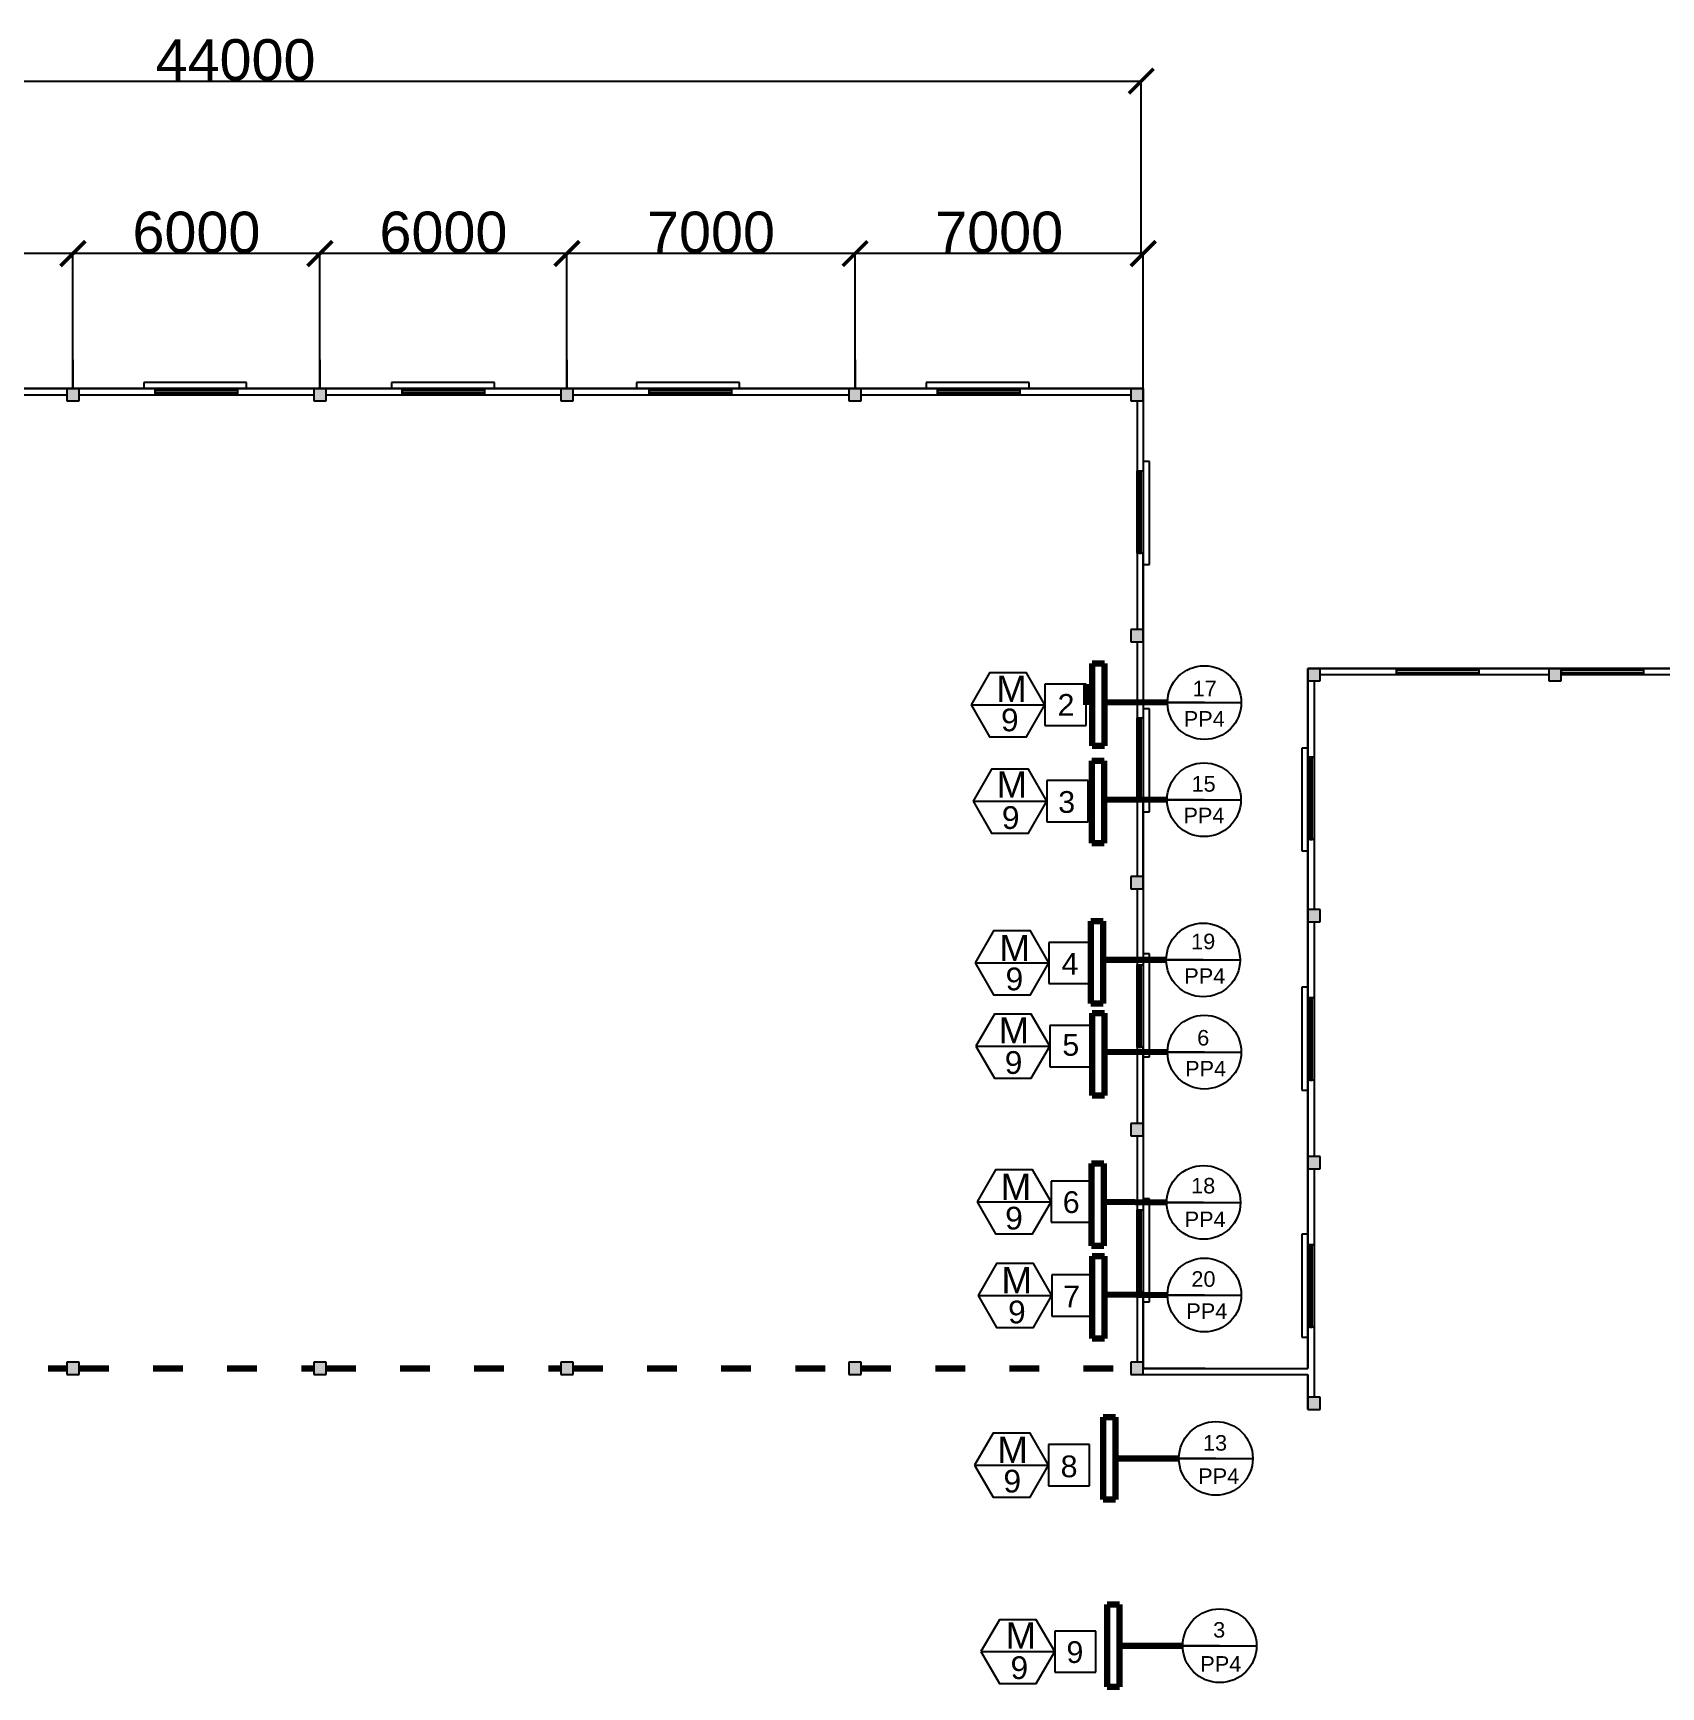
# Model space of a CAD drawing. Header units: millimetres. Extents: x 3339 to 2017737, y 4955 to 2748989.
# Drawn here: x 1168736 to 1208279, y 1701792 to 1741966 of the extents above; entities that cross this region are included whole.
import ezdxf

# ---------------------------------------------------------------- set-up
doc = ezdxf.new("R2010")
doc.units = ezdxf.units.MM
doc.header["$LTSCALE"] = 30
doc.linetypes.add('ACAD_ISO03W100', pattern=[30, 12, -18])
doc.styles.get("Standard").update_dxf_attribs({"font": 'arial.ttf'})
doc.dimstyles.new('ISO-25', dxfattribs={"dimtxt": 1000, "dimasz": 600, "dimexe": 1.25, "dimexo": 0.625, "dimtad": 1, "dimtxsty": 'Standard', "dimblk": 'ARCHTICK', "dimcen": 2.5, "dimclrd": 4, "dimadec": 0, "dimazin": 0, "dimtfac": 1, "dimtmove": 0, "dimatfit": 3, "dimfxl": 1, "dimarcsym": 0})

# ---------------------------------------------------------------- blocks, each defined once
blk = doc.blocks.new('_ArchTick')
at = {"color": 0, "linetype": 'ByBlock', "const_width": 0.15}
blk.add_lwpolyline([(-0.5, -0.5), (0.5, 0.5)], dxfattribs=at)
blk = doc.blocks.new('*D298')
at = {"color": 0, "lineweight": -2, "transparency": 16777216}
for p, q in [((1163704, 1734025), (1163704, 1736610)), ((1169704, 1734025), (1169704, 1736610))]:
    blk.add_line(p, q, dxfattribs=at)
at = {"color": 4, "lineweight": -2, "transparency": 16777216}
blk.add_line((1169704, 1736609), (1163704, 1736609), dxfattribs=at)
at = {"layer": 'Defpoints', "color": 0, "transparency": 16777216}
for p in [(1163704, 1736609), (1163704, 1734025), (1169704, 1734025)]:
    blk.add_point(p, dxfattribs=at)
at = {"color": 4, "lineweight": -2, "transparency": 16777216, "xscale": 600, "yscale": 600, "zscale": 600, "rotation": 180}
blk.add_blockref('_ArchTick', (1163704, 1736609), dxfattribs=at)
at = {"color": 4, "lineweight": -2, "transparency": 16777216, "xscale": 600, "yscale": 600, "zscale": 600}
blk.add_blockref('_ArchTick', (1169704, 1736609), dxfattribs=at)
at = {"color": 0, "transparency": 16777216, "insert": (1166704, 1737120), "char_height": 1000, "attachment_point": 5}
blk.add_mtext('6000', dxfattribs=at)
blk = doc.blocks.new('*D299')
at = {"color": 0, "lineweight": -2, "transparency": 16777216}
for p, q in [((1169704, 1734025), (1169704, 1736610)), ((1175704, 1734025), (1175704, 1736610))]:
    blk.add_line(p, q, dxfattribs=at)
at = {"color": 4, "lineweight": -2, "transparency": 16777216}
blk.add_line((1175704, 1736609), (1169704, 1736609), dxfattribs=at)
at = {"layer": 'Defpoints', "color": 0, "transparency": 16777216}
for p in [(1169704, 1736609), (1169704, 1734025), (1175704, 1734025)]:
    blk.add_point(p, dxfattribs=at)
at = {"color": 4, "lineweight": -2, "transparency": 16777216, "xscale": 600, "yscale": 600, "zscale": 600, "rotation": 180}
blk.add_blockref('_ArchTick', (1169704, 1736609), dxfattribs=at)
at = {"color": 4, "lineweight": -2, "transparency": 16777216, "xscale": 600, "yscale": 600, "zscale": 600}
blk.add_blockref('_ArchTick', (1175704, 1736609), dxfattribs=at)
at = {"color": 0, "transparency": 16777216, "insert": (1172704, 1737120), "char_height": 1000, "attachment_point": 5}
blk.add_mtext('6000', dxfattribs=at)
blk = doc.blocks.new('*D300')
at = {"color": 0, "lineweight": -2, "transparency": 16777216}
for p, q in [((1175704, 1734025), (1175704, 1736612)), ((1181704, 1734025), (1181704, 1736612))]:
    blk.add_line(p, q, dxfattribs=at)
at = {"color": 4, "lineweight": -2, "transparency": 16777216}
blk.add_line((1181704, 1736610), (1175704, 1736610), dxfattribs=at)
at = {"layer": 'Defpoints', "color": 0, "transparency": 16777216}
for p in [(1175704, 1736610), (1175704, 1734025), (1181704, 1734025)]:
    blk.add_point(p, dxfattribs=at)
at = {"color": 4, "lineweight": -2, "transparency": 16777216, "xscale": 600, "yscale": 600, "zscale": 600, "rotation": 180}
blk.add_blockref('_ArchTick', (1175704, 1736610), dxfattribs=at)
at = {"color": 4, "lineweight": -2, "transparency": 16777216, "xscale": 600, "yscale": 600, "zscale": 600}
blk.add_blockref('_ArchTick', (1181704, 1736610), dxfattribs=at)
at = {"color": 0, "transparency": 16777216, "insert": (1178704, 1737122), "char_height": 1000, "attachment_point": 5}
blk.add_mtext('6000', dxfattribs=at)
blk = doc.blocks.new('*D301')
at = {"color": 0, "lineweight": -2, "transparency": 16777216}
for p, q in [((1181704, 1734025), (1181704, 1736612)), ((1188704, 1734025), (1188704, 1736612))]:
    blk.add_line(p, q, dxfattribs=at)
at = {"color": 4, "lineweight": -2, "transparency": 16777216}
blk.add_line((1188704, 1736610), (1181704, 1736610), dxfattribs=at)
at = {"layer": 'Defpoints', "color": 0, "transparency": 16777216}
for p in [(1181704, 1736610), (1181704, 1734025), (1188704, 1734025)]:
    blk.add_point(p, dxfattribs=at)
at = {"color": 4, "lineweight": -2, "transparency": 16777216, "xscale": 600, "yscale": 600, "zscale": 600, "rotation": 180}
blk.add_blockref('_ArchTick', (1181704, 1736610), dxfattribs=at)
at = {"color": 4, "lineweight": -2, "transparency": 16777216, "xscale": 600, "yscale": 600, "zscale": 600}
blk.add_blockref('_ArchTick', (1188704, 1736610), dxfattribs=at)
at = {"color": 0, "transparency": 16777216, "insert": (1185204, 1737122), "char_height": 1000, "attachment_point": 5}
blk.add_mtext('7000', dxfattribs=at)
blk = doc.blocks.new('*D302')
at = {"color": 0, "lineweight": -2, "transparency": 16777216}
for p, q in [((1188704, 1733330), (1188704, 1736612)), ((1195704, 1733330), (1195704, 1736612))]:
    blk.add_line(p, q, dxfattribs=at)
at = {"color": 4, "lineweight": -2, "transparency": 16777216}
blk.add_line((1195704, 1736610), (1188704, 1736610), dxfattribs=at)
at = {"layer": 'Defpoints', "color": 0, "transparency": 16777216}
for p in [(1188704, 1736610), (1188704, 1733329), (1195704, 1733329)]:
    blk.add_point(p, dxfattribs=at)
at = {"color": 4, "lineweight": -2, "transparency": 16777216, "xscale": 600, "yscale": 600, "zscale": 600, "rotation": 180}
blk.add_blockref('_ArchTick', (1188704, 1736610), dxfattribs=at)
at = {"color": 4, "lineweight": -2, "transparency": 16777216, "xscale": 600, "yscale": 600, "zscale": 600}
blk.add_blockref('_ArchTick', (1195704, 1736610), dxfattribs=at)
at = {"color": 0, "transparency": 16777216, "insert": (1192204, 1737122), "char_height": 1000, "attachment_point": 5}
blk.add_mtext('7000', dxfattribs=at)
blk = doc.blocks.new('*D235')
at = {"color": 0, "lineweight": -2, "transparency": 16777216}
for p, q in [((1151654, 1736610), (1151654, 1740800)), ((1195654, 1736561), (1195654, 1740800))]:
    blk.add_line(p, q, dxfattribs=at)
at = {"color": 4, "lineweight": -2, "transparency": 16777216}
blk.add_line((1151654, 1740799), (1195654, 1740799), dxfattribs=at)
at = {"layer": 'Defpoints', "color": 0, "transparency": 16777216}
for p in [(1195654, 1740799), (1151654, 1736609), (1195654, 1736560)]:
    blk.add_point(p, dxfattribs=at)
at = {"color": 4, "lineweight": -2, "transparency": 16777216, "xscale": 600, "yscale": 600, "zscale": 600, "rotation": 180}
blk.add_blockref('_ArchTick', (1151654, 1740799), dxfattribs=at)
at = {"color": 4, "lineweight": -2, "transparency": 16777216, "xscale": 600, "yscale": 600, "zscale": 600}
blk.add_blockref('_ArchTick', (1195654, 1740799), dxfattribs=at)
at = {"color": 0, "transparency": 16777216, "insert": (1173654, 1741310), "char_height": 1000, "attachment_point": 5}
blk.add_mtext('44000', dxfattribs=at)

msp = doc.modelspace()

# ---------------------------------------------------------------- hatches: boundary and pattern name
at = {"true_color": 0xf8d731}
h = msp.add_hatch(color=40, dxfattribs=at)
h.dxf.hatch_style = 1
h.paths.add_polyline_path([(1169854.084, 1733328.947), (1169704.084, 1733328.947), (1169554.084, 1733328.947), (1169554.084, 1733028.947), (1169854.084, 1733028.947)])
h.paths.add_polyline_path([(1175854.084, 1733328.947), (1175704.084, 1733328.947), (1175554.084, 1733328.947), (1175554.084, 1733028.947), (1175854.084, 1733028.947)])
h.paths.add_polyline_path([(1181854.084, 1733328.947), (1181704.084, 1733328.947), (1181554.084, 1733328.947), (1181554.084, 1733178.947), (1181554.084, 1733028.947), (1181854.084, 1733028.947)])
h.paths.add_polyline_path([(1188854.084, 1733328.947), (1188704.084, 1733328.947), (1188554.084, 1733328.947), (1188554.084, 1733028.947), (1188854.084, 1733028.947)])
h.paths.add_polyline_path([(1195704.084, 1733328.947), (1195554.084, 1733328.947), (1195404.084, 1733328.947), (1195404.084, 1733178.947), (1195404.084, 1733028.947), (1195704.084, 1733028.947)])
h.paths.add_polyline_path([(1195704.084, 1727478.947), (1195554.084, 1727478.947), (1195404.084, 1727478.947), (1195404.084, 1727328.947), (1195404.084, 1727178.947), (1195704.084, 1727178.947)])
h.paths.add_polyline_path([(1195704.084, 1721478.947), (1195554.084, 1721478.947), (1195404.084, 1721478.947), (1195404.084, 1721328.947), (1195404.084, 1721178.947), (1195704.084, 1721178.947)])
h.paths.add_polyline_path([(1195704.084, 1715478.947), (1195554.084, 1715478.947), (1195404.084, 1715478.947), (1195404.084, 1715328.947), (1195404.084, 1715178.947), (1195704.084, 1715178.947)])
h.paths.add_polyline_path([(1200004.084, 1726528.947), (1199704.084, 1726528.947), (1199704.084, 1726378.947), (1199704.084, 1726228.947), (1200004.084, 1726228.947)])
h.paths.add_polyline_path([(1205854.084, 1726528.947), (1205704.084, 1726528.947), (1205554.084, 1726528.947), (1205554.084, 1726228.947), (1205854.084, 1726228.947)])
h.paths.add_polyline_path([(1200004.084, 1720678.947), (1199854.084, 1720678.947), (1199704.084, 1720678.947), (1199704.084, 1720528.947), (1199704.084, 1720378.947), (1200004.084, 1720378.947)])
h.paths.add_polyline_path([(1200004.084, 1714678.947), (1199854.084, 1714678.947), (1199704.084, 1714678.947), (1199704.084, 1714528.947), (1199704.084, 1714378.947), (1200004.084, 1714378.947)])
h = msp.add_hatch(color=40, dxfattribs=at)
h.dxf.hatch_style = 1
h.paths.add_polyline_path([(1157854.084, 1709678.947), (1157704.084, 1709678.947), (1157554.084, 1709678.947), (1157554.084, 1709528.947), (1157554.084, 1709378.947), (1157854.084, 1709378.947)])
h.paths.add_polyline_path([(1163704.084, 1709678.947), (1163554.084, 1709678.947), (1163404.084, 1709678.947), (1163404.084, 1709528.947), (1163404.084, 1709378.947), (1163704.084, 1709378.947)])
h.paths.add_polyline_path([(1169854.084, 1709678.947), (1169704.084, 1709678.947), (1169554.084, 1709678.947), (1169554.084, 1709528.947), (1169554.084, 1709378.947), (1169854.084, 1709378.947)])
h.paths.add_polyline_path([(1175854.084, 1709678.947), (1175704.084, 1709678.947), (1175554.084, 1709678.947), (1175554.084, 1709528.947), (1175554.084, 1709378.947), (1175854.084, 1709378.947)])
h.paths.add_polyline_path([(1181854.084, 1709678.947), (1181704.084, 1709678.947), (1181554.084, 1709678.947), (1181554.084, 1709528.947), (1181554.084, 1709378.947), (1181854.084, 1709378.947)])
h.paths.add_polyline_path([(1188854.084, 1709678.947), (1188704.084, 1709678.947), (1188554.084, 1709678.947), (1188554.084, 1709528.947), (1188554.084, 1709378.947), (1188854.084, 1709378.947)])
h = msp.add_hatch(color=40, dxfattribs=at)
h.dxf.hatch_style = 1
h.paths.add_polyline_path([(1195704.084, 1709678.947), (1195554.084, 1709678.947), (1195404.084, 1709678.947), (1195404.084, 1709528.947), (1195404.084, 1709378.947), (1195704.084, 1709378.947)])
h.paths.add_polyline_path([(1200004.084, 1708828.947), (1199854.084, 1708828.947), (1199704.084, 1708828.947), (1199704.084, 1708528.947), (1200004.084, 1708528.947)])

# ---------------------------------------------------------------- linework, layer by layer
for p, q in [((1169704.084, 1733328.947), (1169704.084, 1734024.852)), ((1169704.084, 1734024.852), (1169704.084, 1733328.947)), ((1175704.084, 1733328.947), (1175704.084, 1734024.852)), ((1175704.084, 1734024.852), (1175704.084, 1733328.947)), ((1181704.084, 1733328.947), (1181704.084, 1734024.852)), ((1181704.084, 1734024.852), (1181704.084, 1733328.947)), ((1188704.084, 1733328.947), (1188704.084, 1734024.852)), ((1188704.084, 1734024.852), (1188704.084, 1733328.947)), ((1195704.084, 1733328.947), (1151704.084, 1733328.947)), ((1151704.084, 1733328.947), (1195704.084, 1733328.947)), ((1163854.084, 1733178.947), (1169554.084, 1733178.947)), ((1169554.084, 1733328.947), (1169554.084, 1733028.947)), ((1169554.084, 1733328.947), (1169554.084, 1733028.947)), ((1169854.084, 1733328.947), (1169554.084, 1733328.947)), ((1169554.084, 1733328.947), (1169554.084, 1733178.947)), ((1169854.084, 1733328.947), (1169704.084, 1733328.947)), ((1169854.084, 1733028.947), (1169854.084, 1733328.947)), ((1169854.084, 1733178.947), (1169854.084, 1733328.947)), ((1169854.084, 1733328.947), (1171704.084, 1733328.947)), ((1169854.084, 1733178.947), (1175554.084, 1733178.947)), ((1173922.521, 1733478.876), (1171422.521, 1733478.876)), ((1171422.521, 1733478.876), (1171422.521, 1733328.876)), ((1171422.521, 1733328.876), (1173922.521, 1733328.876)), ((1171422.521, 1733328.876), (1171422.521, 1733328.876)), ((1171704.084, 1733328.947), (1171704.084, 1733178.947)), ((1173922.521, 1733328.876), (1173922.521, 1733478.876)), ((1175554.084, 1733328.947), (1175554.084, 1733028.947)), ((1175854.084, 1733328.947), (1175554.084, 1733328.947)), ((1175554.084, 1733328.947), (1175554.084, 1733178.947)), ((1175854.084, 1733328.947), (1175704.084, 1733328.947)), ((1175704.084, 1733328.947), (1177704.084, 1733328.947)), ((1175854.084, 1733028.947), (1175854.084, 1733328.947)), ((1175854.084, 1733178.947), (1175854.084, 1733328.947)), ((1175854.084, 1733178.947), (1181554.084, 1733178.947)), ((1179942.521, 1733478.876), (1177442.521, 1733478.876)), ((1177442.521, 1733478.876), (1177442.521, 1733328.876)), ((1177442.521, 1733328.876), (1179942.521, 1733328.876)), ((1177442.521, 1733328.876), (1177442.521, 1733328.876)), ((1177704.084, 1733328.947), (1177704.084, 1733178.947)), ((1179942.521, 1733328.876), (1179942.521, 1733478.876)), ((1181554.084, 1733328.947), (1181554.084, 1733028.947)), ((1181854.084, 1733328.947), (1181554.084, 1733328.947)), ((1181554.084, 1733328.947), (1181554.084, 1733178.947)), ((1181854.084, 1733328.947), (1181704.084, 1733328.947)), ((1181704.084, 1733328.947), (1183704.084, 1733328.947)), ((1181854.084, 1733028.947), (1181854.084, 1733328.947)), ((1181854.084, 1733178.947), (1181854.084, 1733328.947)), ((1181854.084, 1733178.947), (1188554.084, 1733178.947)), ((1185892.521, 1733478.876), (1183392.521, 1733478.876)), ((1183392.521, 1733478.876), (1183392.521, 1733328.876)), ((1183392.521, 1733328.876), (1185892.521, 1733328.876)), ((1183392.521, 1733328.876), (1183392.521, 1733328.876)), ((1183704.084, 1733328.947), (1183704.084, 1733178.947)), ((1185892.521, 1733328.876), (1185892.521, 1733478.876)), ((1188554.084, 1733328.947), (1188554.084, 1733028.947)), ((1188854.084, 1733328.947), (1188554.084, 1733328.947)), ((1188554.084, 1733328.947), (1188554.084, 1733178.947)), ((1188854.084, 1733328.947), (1188704.084, 1733328.947)), ((1188704.084, 1733328.947), (1190704.084, 1733328.947)), ((1188854.084, 1733028.947), (1188854.084, 1733328.947)), ((1188854.084, 1733178.947), (1188854.084, 1733328.947)), ((1188854.084, 1733178.947), (1195404.084, 1733178.947)), ((1192932.521, 1733478.876), (1190432.521, 1733478.876)), ((1190432.521, 1733478.876), (1190432.521, 1733328.876)), ((1190432.521, 1733328.876), (1192932.521, 1733328.876)), ((1190432.521, 1733328.876), (1190432.521, 1733328.876)), ((1190704.084, 1733328.947), (1190704.084, 1733178.947)), ((1192932.521, 1733328.876), (1192932.521, 1733478.876)), ((1195404.084, 1733328.947), (1195404.084, 1733028.947)), ((1195704.084, 1733328.947), (1195404.084, 1733328.947)), ((1195404.084, 1733328.947), (1195404.084, 1733178.947)), ((1195704.084, 1733328.947), (1195554.084, 1733328.947)), ((1195704.084, 1733328.947), (1195554.084, 1733328.947)), ((1195704.084, 1733174.852), (1195704.084, 1733328.947)), ((1195704.084, 1733328.947), (1195704.084, 1709528.947)), ((1195704.084, 1733328.947), (1195704.084, 1726528.947)), ((1195704.084, 1733028.947), (1195704.084, 1733328.947)), ((1195704.084, 1733178.947), (1195704.084, 1733328.947)), ((1195704.084, 1733328.947), (1195704.084, 1727328.947)), ((1169554.084, 1733028.947), (1169854.084, 1733028.947)), ((1169704.084, 1733028.947), (1169704.084, 1733024.852)), ((1175554.084, 1733028.947), (1175854.084, 1733028.947)), ((1175704.084, 1733024.852), (1175704.084, 1733028.947)), ((1181554.084, 1733028.947), (1181854.084, 1733028.947)), ((1181704.084, 1733024.852), (1181704.084, 1733028.947)), ((1181704.084, 1733028.947), (1181704.084, 1733024.852)), ((1188554.084, 1733028.947), (1188854.084, 1733028.947)), ((1188704.084, 1733024.852), (1188704.084, 1733028.947)), ((1195404.084, 1733028.947), (1195704.084, 1733028.947)), ((1195554.084, 1733028.947), (1195554.084, 1727478.947)), ((1195702.521, 1731558.876), (1195702.521, 1729058.876)), ((1195852.521, 1731558.876), (1195702.521, 1731558.876)), ((1195702.521, 1731558.876), (1195702.521, 1731558.876)), ((1195852.521, 1729058.876), (1195852.521, 1731558.876)), ((1195704.084, 1729328.947), (1195554.084, 1729328.947)), ((1195704.084, 1727478.947), (1195704.084, 1729328.947)), ((1195702.521, 1729058.876), (1195852.521, 1729058.876)), ((1195404.084, 1727478.947), (1195404.084, 1727178.947)), ((1195704.084, 1727478.947), (1195404.084, 1727478.947)), ((1195404.084, 1727478.947), (1195404.084, 1727328.947)), ((1195704.084, 1727478.947), (1195554.084, 1727478.947)), ((1195704.084, 1727178.947), (1195704.084, 1727478.947)), ((1195704.084, 1727328.947), (1195704.084, 1727478.947)), ((1195404.084, 1727178.947), (1195704.084, 1727178.947)), ((1195554.084, 1727178.947), (1195554.084, 1721478.947)), ((1195704.084, 1727328.947), (1195704.084, 1721328.947)), ((1209004.084, 1726528.947), (1199704.084, 1726528.947)), ((1199704.084, 1726528.947), (1199704.084, 1709528.947)), ((1199704.084, 1720528.947), (1199704.084, 1726528.947)), ((1199704.084, 1726528.947), (1199704.084, 1726228.947)), ((1200004.084, 1726528.947), (1199704.084, 1726528.947)), ((1199704.084, 1726528.947), (1199704.084, 1726378.947)), ((1199704.084, 1726528.947), (1205704.084, 1726528.947)), ((1200004.084, 1726528.947), (1199854.084, 1726528.947)), ((1200004.084, 1726228.947), (1200004.084, 1726528.947)), ((1200004.084, 1726378.947), (1200004.084, 1726528.947)), ((1200004.084, 1726528.947), (1201854.084, 1726528.947)), ((1205554.084, 1726378.947), (1200004.084, 1726378.947)), ((1201854.084, 1726528.947), (1201854.084, 1726378.947)), ((1205554.084, 1726528.947), (1205554.084, 1726228.947)), ((1205854.084, 1726528.947), (1205554.084, 1726528.947)), ((1205554.084, 1726528.947), (1205554.084, 1726378.947)), ((1205704.084, 1726528.947), (1208704.084, 1726528.947)), ((1205854.084, 1726528.947), (1205704.084, 1726528.947)), ((1205854.084, 1726228.947), (1205854.084, 1726528.947)), ((1205854.084, 1726378.947), (1205854.084, 1726528.947)), ((1208704.084, 1726378.947), (1205854.084, 1726378.947)), ((1193313.193, 1726148.801), (1193313.193, 1725148.801)), ((1194313.193, 1726148.801), (1193313.193, 1726148.801)), ((1193313.193, 1726148.801), (1193313.193, 1725648.801)), ((1194313.193, 1725148.801), (1194313.193, 1726148.801)), ((1199704.084, 1726228.947), (1200004.084, 1726228.947)), ((1199854.084, 1726228.947), (1199854.084, 1720678.947)), ((1199854.084, 1726228.947), (1199854.084, 1724378.947)), ((1205554.084, 1726228.947), (1205854.084, 1726228.947)), ((1191519.603, 1725648.801), (1193313.193, 1725648.801)), ((1193313.193, 1725648.801), (1193313.193, 1725648.801)), ((1195702.521, 1725548.876), (1195702.521, 1723048.876)), ((1195852.521, 1725548.876), (1195702.521, 1725548.876)), ((1195702.521, 1725548.876), (1195702.521, 1725548.876)), ((1195852.521, 1723048.876), (1195852.521, 1725548.876)), ((1197189.603, 1725702.153), (1196289.603, 1725702.153)), ((1196289.603, 1725702.153), (1198089.603, 1725702.153)), ((1197189.603, 1725702.153), (1197189.603, 1725702.153)), ((1193313.193, 1725148.801), (1194313.193, 1725148.801)), ((1197189.603, 1724805.883), (1197189.603, 1724802.153)), ((1199552.521, 1724598.876), (1199552.521, 1722098.876)), ((1199702.521, 1724598.876), (1199552.521, 1724598.876)), ((1199552.521, 1724598.876), (1199552.521, 1724598.876)), ((1199702.521, 1722098.876), (1199702.521, 1724598.876)), ((1199854.084, 1724378.947), (1199704.084, 1724378.947)), ((1193363.193, 1723808.801), (1193363.193, 1722808.801)), ((1194363.193, 1723808.801), (1193363.193, 1723808.801)), ((1193363.193, 1723808.801), (1193363.193, 1723308.801)), ((1194363.193, 1722808.801), (1194363.193, 1723808.801)), ((1191569.603, 1723308.801), (1193363.193, 1723308.801)), ((1195704.084, 1723328.947), (1195554.084, 1723328.947)), ((1195704.084, 1721478.947), (1195704.084, 1723328.947)), ((1197179.603, 1723342.153), (1196279.603, 1723342.153)), ((1196279.603, 1723342.153), (1198079.603, 1723342.153)), ((1197179.603, 1723342.153), (1197179.603, 1723342.153)), ((1193363.193, 1722808.801), (1194363.193, 1722808.801)), ((1195702.521, 1723048.876), (1195852.521, 1723048.876)), ((1197179.603, 1722445.883), (1197179.603, 1722442.153)), ((1199552.521, 1722098.876), (1199702.521, 1722098.876)), ((1195404.084, 1721478.947), (1195404.084, 1721178.947)), ((1195704.084, 1721478.947), (1195404.084, 1721478.947)), ((1195404.084, 1721478.947), (1195404.084, 1721328.947)), ((1195704.084, 1721478.947), (1195554.084, 1721478.947)), ((1195704.084, 1721178.947), (1195704.084, 1721478.947)), ((1195704.084, 1721328.947), (1195704.084, 1721478.947)), ((1195404.084, 1721178.947), (1195704.084, 1721178.947)), ((1195554.084, 1721178.947), (1195554.084, 1715478.947)), ((1195704.084, 1721328.947), (1195704.084, 1715328.947)), ((1199704.084, 1720678.947), (1199704.084, 1720378.947)), ((1200004.084, 1720678.947), (1199704.084, 1720678.947)), ((1199704.084, 1720678.947), (1199704.084, 1720528.947)), ((1200004.084, 1720678.947), (1199854.084, 1720678.947)), ((1200004.084, 1720378.947), (1200004.084, 1720678.947)), ((1200004.084, 1720528.947), (1200004.084, 1720678.947)), ((1199704.084, 1714528.947), (1199704.084, 1720528.947)), ((1199704.084, 1720378.947), (1200004.084, 1720378.947)), ((1199854.084, 1720378.947), (1199854.084, 1714678.947)), ((1199854.084, 1720378.947), (1199854.084, 1718528.947)), ((1193413.193, 1719878.801), (1193413.193, 1718878.801)), ((1194413.193, 1719878.801), (1193413.193, 1719878.801)), ((1193413.193, 1719878.801), (1193413.193, 1719378.801)), ((1194413.193, 1718878.801), (1194413.193, 1719878.801)), ((1195702.521, 1719598.876), (1195702.521, 1717098.876)), ((1195852.521, 1719598.876), (1195702.521, 1719598.876)), ((1195702.521, 1719598.876), (1195702.521, 1719598.876)), ((1195852.521, 1717098.876), (1195852.521, 1719598.876)), ((1197159.603, 1719452.153), (1196259.603, 1719452.153)), ((1196259.603, 1719452.153), (1198059.603, 1719452.153)), ((1197159.603, 1719452.153), (1197159.603, 1719452.153)), ((1191619.603, 1719378.801), (1193413.193, 1719378.801)), ((1193413.193, 1718878.801), (1194413.193, 1718878.801)), ((1199552.521, 1718788.876), (1199552.521, 1716288.876)), ((1199702.521, 1718788.876), (1199552.521, 1718788.876)), ((1199552.521, 1718788.876), (1199552.521, 1718788.876)), ((1199702.521, 1716288.876), (1199702.521, 1718788.876)), ((1197159.603, 1718555.883), (1197159.603, 1718552.153)), ((1199854.084, 1718528.947), (1199704.084, 1718528.947)), ((1193433.193, 1717858.801), (1193433.193, 1716858.801)), ((1194433.193, 1717858.801), (1193433.193, 1717858.801)), ((1193433.193, 1717858.801), (1193433.193, 1717358.801)), ((1194433.193, 1716858.801), (1194433.193, 1717858.801)), ((1191639.603, 1717358.801), (1193433.193, 1717358.801)), ((1195704.084, 1717328.947), (1195554.084, 1717328.947)), ((1195702.521, 1717098.876), (1195852.521, 1717098.876)), ((1195704.084, 1715478.947), (1195704.084, 1717328.947)), ((1197189.603, 1717212.153), (1196289.603, 1717212.153)), ((1196289.603, 1717212.153), (1198089.603, 1717212.153)), ((1197189.603, 1717212.153), (1197189.603, 1717212.153)), ((1193433.193, 1716858.801), (1194433.193, 1716858.801)), ((1197189.603, 1716315.883), (1197189.603, 1716312.153)), ((1199552.521, 1716288.876), (1199702.521, 1716288.876)), ((1195404.084, 1715478.947), (1195404.084, 1715178.947)), ((1195704.084, 1715478.947), (1195404.084, 1715478.947)), ((1195404.084, 1715478.947), (1195404.084, 1715328.947)), ((1195704.084, 1715478.947), (1195554.084, 1715478.947)), ((1195704.084, 1715178.947), (1195704.084, 1715478.947)), ((1195704.084, 1715328.947), (1195704.084, 1715478.947)), ((1195404.084, 1715178.947), (1195704.084, 1715178.947)), ((1195554.084, 1715178.947), (1195554.084, 1709678.947)), ((1195704.084, 1715328.947), (1195704.084, 1709528.947)), ((1199704.084, 1714678.947), (1199704.084, 1714378.947)), ((1200004.084, 1714678.947), (1199704.084, 1714678.947)), ((1199704.084, 1714678.947), (1199704.084, 1714528.947)), ((1200004.084, 1714678.947), (1199854.084, 1714678.947)), ((1200004.084, 1714378.947), (1200004.084, 1714678.947)), ((1200004.084, 1714528.947), (1200004.084, 1714678.947)), ((1199704.084, 1709528.947), (1199704.084, 1714528.947)), ((1199704.084, 1714378.947), (1200004.084, 1714378.947)), ((1199854.084, 1714378.947), (1199854.084, 1708828.947)), ((1199854.084, 1714378.947), (1199854.084, 1712528.947)), ((1193463.193, 1714078.801), (1193463.193, 1713078.801)), ((1194463.193, 1714078.801), (1193463.193, 1714078.801)), ((1193463.193, 1714078.801), (1193463.193, 1713578.801)), ((1194463.193, 1713078.801), (1194463.193, 1714078.801)), ((1191669.603, 1713578.801), (1193463.193, 1713578.801)), ((1195702.521, 1713648.876), (1195702.521, 1711148.876)), ((1195852.521, 1713648.876), (1195702.521, 1713648.876)), ((1195702.521, 1713648.876), (1195702.521, 1713648.876)), ((1195852.521, 1711148.876), (1195852.521, 1713648.876)), ((1197169.603, 1713562.153), (1196269.603, 1713562.153)), ((1196269.603, 1713562.153), (1198069.603, 1713562.153)), ((1197169.603, 1713562.153), (1197169.603, 1713562.153)), ((1193463.193, 1713078.801), (1194463.193, 1713078.801)), ((1197169.603, 1712665.883), (1197169.603, 1712662.153)), ((1199552.521, 1712788.876), (1199552.521, 1710288.876)), ((1199702.521, 1712788.876), (1199552.521, 1712788.876)), ((1199552.521, 1712788.876), (1199552.521, 1712788.876)), ((1199702.521, 1710288.876), (1199702.521, 1712788.876)), ((1199854.084, 1712528.947), (1199704.084, 1712528.947)), ((1193483.193, 1711798.801), (1193483.193, 1710798.801)), ((1194483.193, 1711798.801), (1193483.193, 1711798.801)), ((1193483.193, 1711798.801), (1193483.193, 1711298.801)), ((1194483.193, 1710798.801), (1194483.193, 1711798.801)), ((1191689.603, 1711298.801), (1193483.193, 1711298.801)), ((1195704.084, 1711378.947), (1195554.084, 1711378.947)), ((1195702.521, 1711148.876), (1195852.521, 1711148.876)), ((1195704.084, 1709378.947), (1195704.084, 1711378.947)), ((1197189.603, 1711312.153), (1196289.603, 1711312.153)), ((1196289.603, 1711312.153), (1198089.603, 1711312.153)), ((1197189.603, 1711312.153), (1197189.603, 1711312.153)), ((1193483.193, 1710798.801), (1194483.193, 1710798.801)), ((1197189.603, 1710415.883), (1197189.603, 1710412.153)), ((1199552.521, 1710288.876), (1199702.521, 1710288.876)), ((1169554.084, 1709678.947), (1169554.084, 1709378.947)), ((1169854.084, 1709678.947), (1169554.084, 1709678.947)), ((1169554.084, 1709678.947), (1169554.084, 1709528.947)), ((1169854.084, 1709678.947), (1169704.084, 1709678.947)), ((1169854.084, 1709378.947), (1169854.084, 1709678.947)), ((1169854.084, 1709528.947), (1169854.084, 1709678.947)), ((1175554.084, 1709678.947), (1175554.084, 1709378.947)), ((1175854.084, 1709678.947), (1175554.084, 1709678.947)), ((1175554.084, 1709678.947), (1175554.084, 1709528.947)), ((1175854.084, 1709678.947), (1175704.084, 1709678.947)), ((1175854.084, 1709378.947), (1175854.084, 1709678.947)), ((1175854.084, 1709528.947), (1175854.084, 1709678.947)), ((1181554.084, 1709678.947), (1181554.084, 1709378.947)), ((1181854.084, 1709678.947), (1181554.084, 1709678.947)), ((1181554.084, 1709678.947), (1181554.084, 1709528.947)), ((1181854.084, 1709678.947), (1181704.084, 1709678.947)), ((1181854.084, 1709378.947), (1181854.084, 1709678.947)), ((1181854.084, 1709528.947), (1181854.084, 1709678.947)), ((1188554.084, 1709678.947), (1188554.084, 1709378.947)), ((1188854.084, 1709678.947), (1188554.084, 1709678.947)), ((1188554.084, 1709678.947), (1188554.084, 1709528.947)), ((1188854.084, 1709678.947), (1188704.084, 1709678.947)), ((1188854.084, 1709378.947), (1188854.084, 1709678.947)), ((1188854.084, 1709528.947), (1188854.084, 1709678.947)), ((1195404.084, 1709678.947), (1195404.084, 1709378.947)), ((1195704.084, 1709678.947), (1195404.084, 1709678.947)), ((1195404.084, 1709678.947), (1195404.084, 1709528.947)), ((1195704.084, 1709678.947), (1195554.084, 1709678.947)), ((1195704.084, 1709378.947), (1195704.084, 1709678.947)), ((1195704.084, 1709528.947), (1195704.084, 1709678.947)), ((1195704.084, 1709528.947), (1197204.084, 1709528.947)), ((1197204.084, 1709528.947), (1195704.084, 1709528.947)), ((1195704.084, 1709528.947), (1199704.084, 1709528.947)), ((1169554.084, 1709378.947), (1169854.084, 1709378.947)), ((1175554.084, 1709378.947), (1175854.084, 1709378.947)), ((1181554.084, 1709378.947), (1181854.084, 1709378.947)), ((1188554.084, 1709378.947), (1188854.084, 1709378.947)), ((1195404.084, 1709378.947), (1195704.084, 1709378.947)), ((1195704.084, 1709378.947), (1199704.084, 1709378.947)), ((1199704.084, 1709378.947), (1199704.084, 1708528.947)), ((1199704.084, 1708528.947), (1199704.084, 1709378.947)), ((1199704.084, 1708828.947), (1199704.084, 1708528.947)), ((1200004.084, 1708828.947), (1199704.084, 1708828.947)), ((1199704.084, 1708828.947), (1199704.084, 1708678.947)), ((1200004.084, 1708828.947), (1199854.084, 1708828.947)), ((1200004.084, 1708528.947), (1200004.084, 1708828.947)), ((1200004.084, 1708678.947), (1200004.084, 1708828.947)), ((1199704.084, 1708528.947), (1200004.084, 1708528.947)), ((1193401.654, 1707680.35), (1193401.654, 1706680.35)), ((1194401.654, 1707680.35), (1193401.654, 1707680.35)), ((1193401.654, 1707680.35), (1193401.654, 1707180.35)), ((1194401.654, 1706680.35), (1194401.654, 1707680.35)), ((1191608.065, 1707180.35), (1193401.654, 1707180.35)), ((1193401.654, 1707180.35), (1193401.654, 1707180.35)), ((1197468.3, 1707343.703), (1196568.3, 1707343.703)), ((1196568.3, 1707343.703), (1198368.3, 1707343.703)), ((1197468.3, 1707343.703), (1197468.3, 1707343.703)), ((1193401.654, 1706680.35), (1194401.654, 1706680.35)), ((1197468.3, 1706447.433), (1197468.3, 1706443.703)), ((1193553.193, 1703148.801), (1193553.193, 1702148.801)), ((1194553.193, 1703148.801), (1193553.193, 1703148.801)), ((1193553.193, 1703148.801), (1193553.193, 1702648.801)), ((1194553.193, 1702148.801), (1194553.193, 1703148.801)), ((1191759.603, 1702648.801), (1193553.193, 1702648.801)), ((1197559.839, 1702792.153), (1196659.839, 1702792.153)), ((1196659.839, 1702792.153), (1198459.839, 1702792.153)), ((1197559.839, 1702792.153), (1197559.839, 1702792.153)), ((1193553.193, 1702148.801), (1194553.193, 1702148.801)), ((1197559.839, 1701895.883), (1197559.839, 1701892.153))]:
    msp.add_line(p, q)
at = {"color": 9, "true_color": 0xafd9aa}
for p, q in [((1171704.084, 1733178.947), (1171704.084, 1733328.947)), ((1171704.084, 1733328.947), (1173704.084, 1733328.947)), ((1173704.084, 1733278.947), (1171704.084, 1733278.947)), ((1171704.084, 1733278.947), (1171704.084, 1733228.947)), ((1171704.084, 1733228.947), (1173704.084, 1733228.947)), ((1172704.084, 1733178.947), (1171704.084, 1733178.947)), ((1173704.084, 1733178.947), (1172704.084, 1733178.947)), ((1173704.084, 1733328.947), (1173704.084, 1733178.947)), ((1173704.084, 1733328.947), (1173704.084, 1733278.947)), ((1177704.084, 1733178.947), (1177704.084, 1733328.947)), ((1177704.084, 1733328.947), (1179704.084, 1733328.947)), ((1179704.084, 1733278.947), (1177704.084, 1733278.947)), ((1177704.084, 1733278.947), (1177704.084, 1733228.947)), ((1177704.084, 1733228.947), (1179704.084, 1733228.947)), ((1178704.084, 1733178.947), (1177704.084, 1733178.947)), ((1179704.084, 1733178.947), (1178704.084, 1733178.947)), ((1179704.084, 1733328.947), (1179704.084, 1733178.947)), ((1179704.084, 1733328.947), (1179704.084, 1733278.947)), ((1183704.084, 1733178.947), (1183704.084, 1733328.947)), ((1183704.084, 1733328.947), (1185704.084, 1733328.947)), ((1185704.084, 1733278.947), (1183704.084, 1733278.947)), ((1183704.084, 1733278.947), (1183704.084, 1733228.947)), ((1183704.084, 1733228.947), (1185704.084, 1733228.947)), ((1184704.084, 1733178.947), (1183704.084, 1733178.947)), ((1185704.084, 1733178.947), (1184704.084, 1733178.947)), ((1185704.084, 1733328.947), (1185704.084, 1733178.947)), ((1185704.084, 1733328.947), (1185704.084, 1733278.947)), ((1190704.084, 1733178.947), (1190704.084, 1733328.947)), ((1190704.084, 1733328.947), (1192704.084, 1733328.947)), ((1192704.084, 1733278.947), (1190704.084, 1733278.947)), ((1190704.084, 1733278.947), (1190704.084, 1733228.947)), ((1190704.084, 1733228.947), (1192704.084, 1733228.947)), ((1191704.084, 1733178.947), (1190704.084, 1733178.947)), ((1192704.084, 1733178.947), (1191704.084, 1733178.947)), ((1192704.084, 1733328.947), (1192704.084, 1733178.947)), ((1192704.084, 1733328.947), (1192704.084, 1733278.947)), ((1195554.084, 1731328.947), (1195704.084, 1731328.947)), ((1195554.084, 1729328.947), (1195554.084, 1731328.947)), ((1195554.084, 1731328.947), (1195604.084, 1731328.947)), ((1195604.084, 1731328.947), (1195604.084, 1729328.947)), ((1195654.084, 1729328.947), (1195654.084, 1731328.947)), ((1195704.084, 1731328.947), (1195704.084, 1730328.947)), ((1195704.084, 1730328.947), (1195704.084, 1729328.947)), ((1195704.084, 1729328.947), (1195554.084, 1729328.947)), ((1195604.084, 1729328.947), (1195654.084, 1729328.947)), ((1201854.084, 1726378.947), (1201854.084, 1726528.947)), ((1201854.084, 1726528.947), (1203854.084, 1726528.947)), ((1203854.084, 1726478.947), (1201854.084, 1726478.947)), ((1201854.084, 1726478.947), (1201854.084, 1726428.947)), ((1201854.084, 1726428.947), (1203854.084, 1726428.947)), ((1202854.084, 1726378.947), (1201854.084, 1726378.947)), ((1203854.084, 1726378.947), (1202854.084, 1726378.947)), ((1203854.084, 1726528.947), (1203854.084, 1726378.947)), ((1203854.084, 1726528.947), (1203854.084, 1726478.947)), ((1205854.084, 1726378.947), (1205854.084, 1726528.947)), ((1205854.084, 1726528.947), (1207854.084, 1726528.947)), ((1207854.084, 1726478.947), (1205854.084, 1726478.947)), ((1205854.084, 1726478.947), (1205854.084, 1726428.947)), ((1205854.084, 1726428.947), (1207854.084, 1726428.947)), ((1206854.084, 1726378.947), (1205854.084, 1726378.947)), ((1207854.084, 1726378.947), (1206854.084, 1726378.947)), ((1207854.084, 1726528.947), (1207854.084, 1726378.947)), ((1207854.084, 1726528.947), (1207854.084, 1726478.947)), ((1195554.084, 1725328.947), (1195704.084, 1725328.947)), ((1195554.084, 1723328.947), (1195554.084, 1725328.947)), ((1195554.084, 1725328.947), (1195604.084, 1725328.947)), ((1195604.084, 1725328.947), (1195604.084, 1723328.947)), ((1195654.084, 1723328.947), (1195654.084, 1725328.947)), ((1195704.084, 1725328.947), (1195704.084, 1724328.947)), ((1195704.084, 1724328.947), (1195704.084, 1723328.947)), ((1199704.084, 1724378.947), (1199854.084, 1724378.947)), ((1199704.084, 1722378.947), (1199704.084, 1724378.947)), ((1199704.084, 1724378.947), (1199754.084, 1724378.947)), ((1199754.084, 1724378.947), (1199754.084, 1722378.947)), ((1199804.084, 1722378.947), (1199804.084, 1724378.947)), ((1199854.084, 1724378.947), (1199854.084, 1723378.947)), ((1195704.084, 1723328.947), (1195554.084, 1723328.947)), ((1195604.084, 1723328.947), (1195654.084, 1723328.947)), ((1199854.084, 1723378.947), (1199854.084, 1722378.947)), ((1199854.084, 1722378.947), (1199704.084, 1722378.947)), ((1199754.084, 1722378.947), (1199804.084, 1722378.947)), ((1195554.084, 1719328.947), (1195704.084, 1719328.947)), ((1195554.084, 1717328.947), (1195554.084, 1719328.947)), ((1195554.084, 1719328.947), (1195604.084, 1719328.947)), ((1195604.084, 1719328.947), (1195604.084, 1717328.947)), ((1195654.084, 1717328.947), (1195654.084, 1719328.947)), ((1195704.084, 1719328.947), (1195704.084, 1718328.947)), ((1195704.084, 1718328.947), (1195704.084, 1717328.947)), ((1199704.084, 1718528.947), (1199854.084, 1718528.947)), ((1199704.084, 1716528.947), (1199704.084, 1718528.947)), ((1199704.084, 1718528.947), (1199754.084, 1718528.947)), ((1199754.084, 1718528.947), (1199754.084, 1716528.947)), ((1199804.084, 1716528.947), (1199804.084, 1718528.947)), ((1199854.084, 1718528.947), (1199854.084, 1717528.947)), ((1199854.084, 1717528.947), (1199854.084, 1716528.947)), ((1195704.084, 1717328.947), (1195554.084, 1717328.947)), ((1195604.084, 1717328.947), (1195654.084, 1717328.947)), ((1199854.084, 1716528.947), (1199704.084, 1716528.947)), ((1199754.084, 1716528.947), (1199804.084, 1716528.947)), ((1195554.084, 1713378.947), (1195704.084, 1713378.947)), ((1195554.084, 1711378.947), (1195554.084, 1713378.947)), ((1195554.084, 1713378.947), (1195604.084, 1713378.947)), ((1195604.084, 1713378.947), (1195604.084, 1711378.947)), ((1195654.084, 1711378.947), (1195654.084, 1713378.947)), ((1195704.084, 1713378.947), (1195704.084, 1712378.947)), ((1195704.084, 1712378.947), (1195704.084, 1711378.947)), ((1199704.084, 1712528.947), (1199854.084, 1712528.947)), ((1199704.084, 1710528.947), (1199704.084, 1712528.947)), ((1199704.084, 1712528.947), (1199754.084, 1712528.947)), ((1199754.084, 1712528.947), (1199754.084, 1710528.947)), ((1199804.084, 1710528.947), (1199804.084, 1712528.947)), ((1199854.084, 1712528.947), (1199854.084, 1711528.947)), ((1199854.084, 1711528.947), (1199854.084, 1710528.947)), ((1195704.084, 1711378.947), (1195554.084, 1711378.947)), ((1195604.084, 1711378.947), (1195654.084, 1711378.947)), ((1199854.084, 1710528.947), (1199704.084, 1710528.947)), ((1199754.084, 1710528.947), (1199804.084, 1710528.947))]:
    msp.add_line(p, q, dxfattribs=at)
at = {"lineweight": 211, "ltscale": 5}
for p, q in [((1194463.193, 1726648.801), (1194463.193, 1724648.801)), ((1194763.193, 1726648.801), (1194463.193, 1726648.801)), ((1194463.193, 1726648.801), (1194463.193, 1725648.801)), ((1194763.193, 1724648.801), (1194763.193, 1726648.801)), ((1194313.193, 1726148.801), (1194313.193, 1725648.801)), ((1196293.333, 1725702.153), (1194752.508, 1725711.669)), ((1194453.193, 1724288.801), (1194453.193, 1722288.801)), ((1194753.193, 1724288.801), (1194453.193, 1724288.801)), ((1194453.193, 1724288.801), (1194453.193, 1723288.801)), ((1194463.193, 1724648.801), (1194763.193, 1724648.801)), ((1194753.193, 1722288.801), (1194753.193, 1724288.801)), ((1196283.333, 1723342.153), (1194742.508, 1723351.669)), ((1194453.193, 1722288.801), (1194753.193, 1722288.801)), ((1194434.018, 1720389.285), (1194434.018, 1718389.285)), ((1194734.018, 1720389.285), (1194434.018, 1720389.285)), ((1194434.018, 1720389.285), (1194434.018, 1719389.285)), ((1194734.018, 1718389.285), (1194734.018, 1720389.285)), ((1194723.333, 1719452.153), (1196263.333, 1719452.153)), ((1194434.018, 1718389.285), (1194734.018, 1718389.285)), ((1194459.463, 1718158.801), (1194459.463, 1716158.801)), ((1194759.463, 1718158.801), (1194459.463, 1718158.801)), ((1194459.463, 1718158.801), (1194459.463, 1717158.801)), ((1194759.463, 1716158.801), (1194759.463, 1718158.801)), ((1196289.603, 1717212.153), (1194748.778, 1717221.669)), ((1194459.463, 1716158.801), (1194759.463, 1716158.801)), ((1194443.193, 1714508.801), (1194443.193, 1712508.801)), ((1194743.193, 1714508.801), (1194443.193, 1714508.801)), ((1194443.193, 1714508.801), (1194443.193, 1713508.801)), ((1194743.193, 1712508.801), (1194743.193, 1714508.801)), ((1196273.333, 1713562.153), (1194732.508, 1713571.669)), ((1194443.193, 1712508.801), (1194743.193, 1712508.801)), ((1194463.193, 1712258.801), (1194463.193, 1710258.801)), ((1194763.193, 1712258.801), (1194463.193, 1712258.801)), ((1194463.193, 1712258.801), (1194463.193, 1711258.801)), ((1194763.193, 1710258.801), (1194763.193, 1712258.801)), ((1196293.333, 1711312.153), (1194752.508, 1711321.669)), ((1194463.193, 1710258.801), (1194763.193, 1710258.801)), ((1194732.03, 1708343.703), (1194732.03, 1706343.703)), ((1195032.03, 1708343.703), (1194732.03, 1708343.703)), ((1194732.03, 1708343.703), (1194732.03, 1707343.703)), ((1195032.03, 1706343.703), (1195032.03, 1708343.703)), ((1195032.03, 1708343.703), (1195032.03, 1707343.703)), ((1195032.03, 1707343.703), (1196572.03, 1707343.703)), ((1194732.03, 1706343.703), (1195032.03, 1706343.703)), ((1194823.569, 1703792.153), (1194823.569, 1701792.153)), ((1195123.569, 1703792.153), (1194823.569, 1703792.153)), ((1194823.569, 1703792.153), (1194823.569, 1702792.153)), ((1195123.569, 1701792.153), (1195123.569, 1703792.153)), ((1195123.569, 1703792.153), (1195123.569, 1702792.153)), ((1195123.569, 1702792.153), (1196663.569, 1702792.153)), ((1194823.569, 1701792.153), (1195123.569, 1701792.153))]:
    msp.add_line(p, q, dxfattribs=at)
at = {"linetype": 'ACAD_ISO03W100', "lineweight": 200, "ltscale": 2}
for p, q in [((1163704.084, 1709528.947), (1169554.084, 1709528.947)), ((1169854.084, 1709528.947), (1175554.084, 1709528.947)), ((1175854.084, 1709528.947), (1181554.084, 1709528.947)), ((1181854.084, 1709528.947), (1188554.084, 1709528.947)), ((1188854.084, 1709528.947), (1195404.084, 1709528.947))]:
    msp.add_line(p, q, dxfattribs=at)
for points in [[(1191519.603, 1725648.801), (1191968, 1724872.153), (1192864.795, 1724872.153), (1193313.193, 1725648.801), (1192864.795, 1726425.448), (1191968, 1726425.448)], [(1191569.603, 1723308.801), (1192018, 1722532.153), (1192914.795, 1722532.153), (1193363.193, 1723308.801), (1192914.795, 1724085.448), (1192018, 1724085.448)], [(1191619.603, 1719378.801), (1192068, 1718602.153), (1192964.795, 1718602.153), (1193413.193, 1719378.801), (1192964.795, 1720155.448), (1192068, 1720155.448)], [(1191639.603, 1717358.801), (1192088, 1716582.153), (1192984.795, 1716582.153), (1193433.193, 1717358.801), (1192984.795, 1718135.448), (1192088, 1718135.448)], [(1191669.603, 1713578.801), (1192118, 1712802.153), (1193014.795, 1712802.153), (1193463.193, 1713578.801), (1193014.795, 1714355.448), (1192118, 1714355.448)], [(1191689.603, 1711298.801), (1192138, 1710522.153), (1193034.795, 1710522.153), (1193483.193, 1711298.801), (1193034.795, 1712075.448), (1192138, 1712075.448)], [(1191608.065, 1707180.35), (1192056.462, 1706403.703), (1192953.257, 1706403.703), (1193401.654, 1707180.35), (1192953.257, 1707956.997), (1192056.462, 1707956.997)], [(1191759.603, 1702648.801), (1192208, 1701872.153), (1193104.795, 1701872.153), (1193553.193, 1702648.801), (1193104.795, 1703425.448), (1192208, 1703425.448)]]:
    msp.add_lwpolyline(points, close=True)
for centre in [(1197189.603, 1725702.153), (1197179.603, 1723342.153), (1197159.603, 1719452.153), (1197189.603, 1717212.153), (1197169.603, 1713562.153), (1197189.603, 1711312.153), (1197468.3, 1707343.703), (1197559.839, 1702792.153)]:
    msp.add_circle(centre, 896.27)

# ---------------------------------------------------------------- texts
at = {"attachment_point": 1}
for s, width, gutter_width, insert, char_height in [('\\pxt0.39537;M', 638.12225, 3190.611, (1192130.984, 1726358.898), 638.12225), ('\\pxqc,t0.39537;2', 528.01515, 2640.076, (1193563.263, 1725910.612), 528.01515), ('\\pxqc,t0.39537;17', 377.35925, 1886.796, (1197006.548, 1726231.704), 377.35925), ('9', 551.54222, 2757.711, (1192248.403, 1725557.206), 551.542), ('\\pxqc,t0.39537;PP4', 377.35925, 1886.796, (1196997.459, 1725495.953), 377.35925), ('\\pxt0.39537;M', 638.12225, 3190.611, (1192139.603, 1724030.276), 638.12225), ('\\pxqc,t0.39537;15', 377.35925, 1886.796, (1196980.811, 1723916.086), 377.35925), ('\\pxqc;3', 528.01515, 2640.076, (1193579.603, 1723552.33), 528.0152), ('9', 551.54222, 2757.711, (1192269.603, 1723185.358), 551.542), ('\\pxqc,t0.39537;PP4', 377.35925, 1886.796, (1196989.603, 1723149.513), 377.35925), ('\\pxt0.39537;M', 638.12225, 3190.611, (1192209.603, 1720060.276), 638.12225), ('\\pxqc,t0.39537;19', 377.35925, 1886.796, (1196970.811, 1720089.232), 377.35925), ('\\pxqc,t0.39537;4', 528.01515, 2640.076, (1193659.603, 1719622.33), 528.01515), ('9', 551.54222, 2757.711, (1192359.603, 1719265.358), 551.542), ('\\pxqc,t0.39537;PP4', 377.35925, 1886.796, (1197009.603, 1719249.513), 377.35925), ('\\pxt0.39537;M', 638.12225, 3190.611, (1192189.603, 1718060.276), 638.12225), ('\\pxqc;5', 528.01515, 2640.076, (1193679.603, 1717652.33), 528.0152), ('\\pxqc,t0.39537;6', 377.35925, 1886.796, (1196972.02, 1717749.513), 377.35925), ('9', 551.54222, 2757.711, (1192339.603, 1717235.358), 551.542), ('\\pxqc,t0.39537;PP4', 377.35925, 1886.796, (1197029.603, 1716999.513), 377.35925), ('\\pxt0.39537;M', 638.12225, 3190.611, (1192239.603, 1714260.276), 638.12225), ('\\pxqc,t0.39537;6', 528.01515, 2640.076, (1193689.603, 1713832.33), 528.01515), ('\\pxqc,t0.39537;18', 377.35925, 1886.796, (1196970.811, 1714156.195), 377.35925), ('9', 551.54222, 2757.711, (1192349.603, 1713455.358), 551.542), ('\\pxqc,t0.39537;PP4', 377.35925, 1886.796, (1197019.603, 1713339.513), 377.35925), ('\\pxt0.39537;M', 638.12225, 3190.611, (1192259.603, 1711990.276), 638.12225), ('\\pxqc,t0.39537;20', 377.35925, 1886.796, (1196977.228, 1711889.513), 377.35925), ('\\pxqc,t0.39537;7', 528.01515, 2640.076, (1193699.603, 1711542.33), 528.01515), ('9', 551.54222, 2757.711, (1192419.603, 1711175.358), 551.542), ('\\pxqc,t0.39537;PP4', 377.35925, 1886.796, (1197059.603, 1711109.513), 377.35925), ('\\pxt0.39537;M', 638.12225, 3190.611, (1192158.065, 1707871.825), 638.12225), ('\\pxqc,t0.39537;13', 377.35925, 1886.796, (1197258.3, 1707909.042), 377.35925), ('\\pxqc,t0.39537;8', 528.01515, 2640.076, (1193638.065, 1707413.879), 528.01515), ('9', 551.54222, 2757.711, (1192308.065, 1707066.908), 551.542), ('\\pxqc,t0.39537;PP4', 377.35925, 1886.796, (1197348.3, 1707101.062), 377.35925), ('\\pxqc,t0.39537;3', 377.35925, 1886.796, (1197359.839, 1703367.492), 377.35925), ('\\pxt0.39537;M', 638.12225, 3190.611, (1192359.603, 1703360.276), 638.12225), ('\\pxqc,t0.39537;9', 528.01515, 2640.076, (1193779.603, 1702902.33), 528.01515), ('9', 551.54222, 2757.711, (1192479.603, 1702535.358), 551.542), ('\\pxqc,t0.39537;PP4', 377.35925, 1886.796, (1197399.839, 1702539.513), 377.35925)]:
    msp.add_mtext_dynamic_manual_height_columns(s, width=width, gutter_width=gutter_width, heights=[0], dxfattribs=dict(at, insert=insert, char_height=char_height))

# ---------------------------------------------------------------- dimensions: what is measured, and where the dimension line sits
for base, p1, p2, picture, middle in [((1195654.084, 1740798.528), (1151654.084, 1736609.241), (1195654.084, 1736560.491), '*D235', (1173654.084, 1741309.726)), ((1163704.084, 1736609.241), (1169704.084, 1734024.852), (1163704.084, 1734024.852), '*D298', (1166704.084, 1737120.438)), ((1169704.084, 1736609.241), (1175704.084, 1734024.852), (1169704.084, 1734024.852), '*D299', (1172704.084, 1737120.438)), ((1175704.084, 1736610.491), (1181704.084, 1734024.852), (1175704.084, 1734024.852), '*D300', (1178704.084, 1737121.688)), ((1181704.084, 1736610.491), (1188704.084, 1734024.852), (1181704.084, 1734024.852), '*D301', (1185204.084, 1737121.688)), ((1188704.084, 1736610.491), (1195704.084, 1733328.947), (1188704.084, 1733328.947), '*D302', (1192204.084, 1737121.688))]:
    dim = msp.add_linear_dim(base=base, p1=p1, p2=p2, dimstyle='ISO-25')
    dim.commit()
    dim.dimension.update_dxf_attribs({"geometry": picture, "text_midpoint": middle})

doc.saveas('drawing.dxf')
